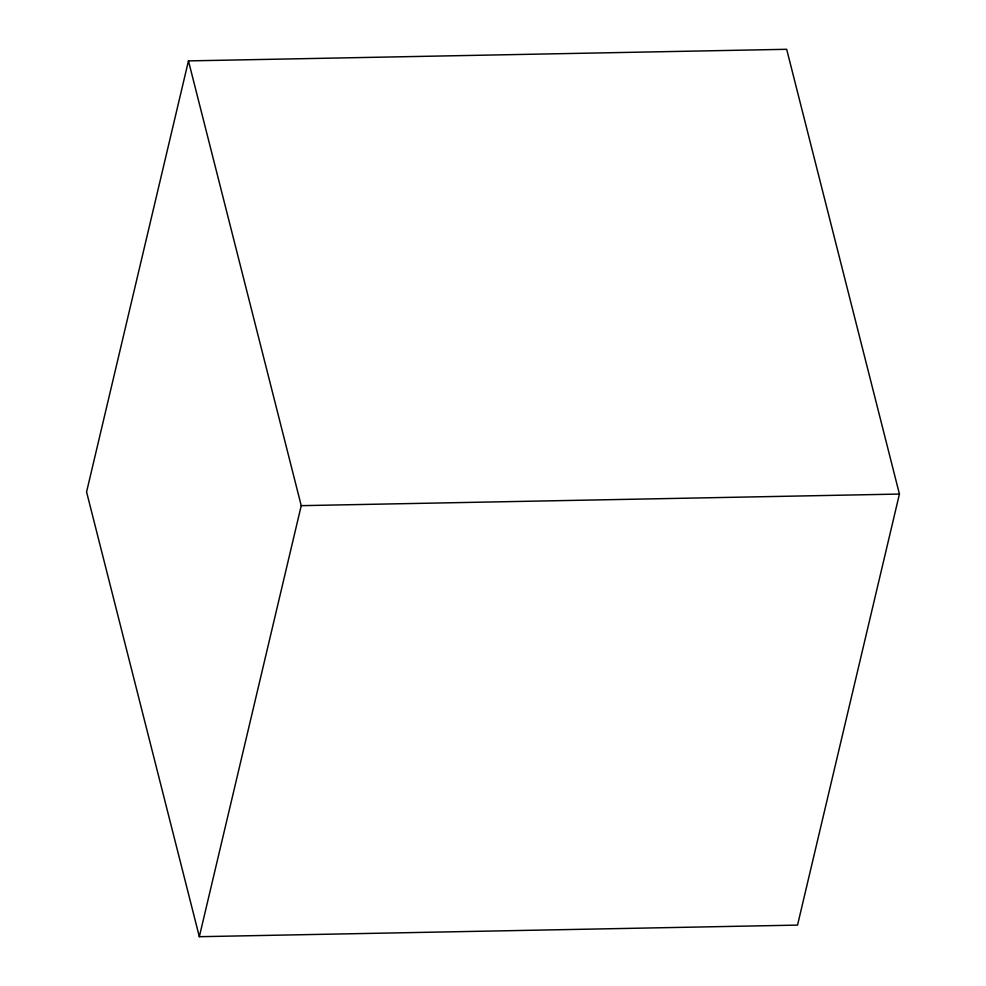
<?xml version="1.0" encoding="UTF-8"?>
<svg xmlns="http://www.w3.org/2000/svg" width="986" height="986" viewBox="0 0 986 986"><rect width="100%" height="100%" fill="white"/><g stroke="black" fill="none" stroke-linecap="round" stroke-linejoin="round"><path stroke-width="1.48" d="M188.462 60.898L86.571 491.94L199.332 936.7L797.538 925.102L899.429 494.06L786.668 49.3L188.462 60.898L301.235 505.658L199.332 936.7M301.235 505.658L899.429 494.06"/></g></svg>
